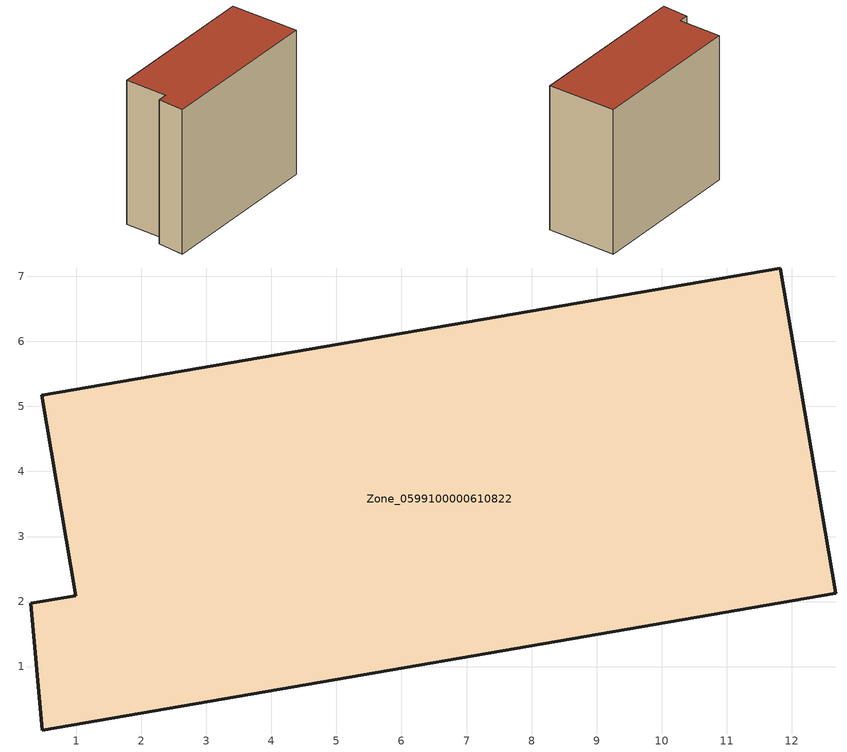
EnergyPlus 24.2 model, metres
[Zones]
Zone_0599100000610822
 floor ground (C_G): 0.47,0.02 0.3,1.97 0.99,2.09 0.47,5.17 11.83,7.13 12.68,2.13 z0
 wall outside (C_F): 0.3,1.97 0.47,0.02 12.68,2.13 11.83,7.13 0.47,5.17 0.99,2.09 0.3,1.97 z0:10.83
 roof outside (C_R): 0.47,0.02 12.68,2.13 11.83,7.13 0.47,5.17 0.99,2.09 0.3,1.97 z10.83
[BUILDING]
Pand.0599100000610822: North Axis=0; Terrain=City; Loads Convergence Tolerance Value=0.04; Temperature Convergence Tolerance Value=0.4; Solar Distribution=FullExterior; Maximum Number of Warmup Days=25; Minimum Number of Warmup Days=1
[Site:Location]
Rotterdam.The.Hague.AP_ZH_NLD Design_Conditions: Latitude=51.96; Longitude=4.45; Time Zone=1; Elevation=-4.5
[SITE:GROUNDTEMPERATURE:BUILDINGSURFACE]
18, 18, 18, 18, 18, 18, 18, 18, 18, 18, 18, 18
[MATERIAL] Thermal Absorptance=0.9; Solar Absorptance=0.7; Visible Absorptance=0.7
Name | Roughness | Thickness | Conductivity | Density | Specific Heat
G.TI.1946 | MediumSmooth | 0.15 | 1 | 540 | 1210
F.TI.1946 | Rough | 0.3 | 0.857143 | 1920 | 840
R.TI.1946 | MediumRough | 0.2 | 0.1 | 1500 | 1000
[CONSTRUCTION]
C_G: G.TI.1946
C_F: F.TI.1946
C_R: R.TI.1946
[ZONE]
Zone_0599100000610822: Type=1; Multiplier=1; Ceiling Height=Autocalculate; Volume=Autocalculate; Floor Area=autocalculate; Part of Total Floor Area=Yes
[ZONEINFILTRATION:DESIGNFLOWRATE]
Infil_Zone_0599100000610822: Zone or ZoneList or Space or SpaceList=Zone_0599100000610822; Schedule=AlwaysOn; Design Flow Rate Calculation Method=Flow/Area; Flow Rate per Floor Area=0.003; Constant Term Coefficient=1; Temperature Term Coefficient=0; Velocity Term Coefficient=0; Velocity Squared Term Coefficient=0
[HVACTEMPLATE:ZONE:IDEALLOADSAIRSYSTEM]
Zone_0599100000610822: Maximum Heating Supply Air Temperature=50; Minimum Cooling Supply Air Temperature=13; Maximum Heating Supply Air Humidity Ratio=0.0156; Minimum Cooling Supply Air Humidity Ratio=0.0077; Heating Limit=NoLimit; Cooling Limit=NoLimit; Dehumidification Control Type=ConstantSensibleHeatRatio; Cooling Sensible Heat Ratio=0.7; Dehumidification Setpoint=60; Humidification Control Type=None; Humidification Setpoint=30; Outdoor Air Method=None; Outdoor Air Flow Rate per Person=0.00944; Outdoor Air Flow Rate per Zone Floor Area=0; Outdoor Air Flow Rate per Zone=0; Demand Controlled Ventilation Type=None; Outdoor Air Economizer Type=NoEconomizer; Heat Recovery Type=None; Sensible Heat Recovery Effectiveness=0.7; Latent Heat Recovery Effectiveness=0.65
[ZONECONTROL:THERMOSTAT]
ThermostatControl_Zone_0599100000610822: Zone or ZoneList=Zone_0599100000610822; Control Type Schedule=DualSetpointControlType; Control 1=Thermostat_Zone_0599100000610822; Temperature Difference Between Cutout And Setpoint=0
[THERMOSTATSETPOINT:DUALSETPOINT]
Thermostat_Zone_0599100000610822: Heating Setpoint Temperature Schedule=HeatingSetpoint_Zone_0599100000610822; Cooling Setpoint Temperature Schedule=CoolingSetpoint_Zone_0599100000610822
[SCHEDULE:COMPACT]
HeatingSetpoint_Zone_0599100000610822: Through: 12/31, For: AllDays, Until: 24:00, 21
CoolingSetpoint_Zone_0599100000610822: Through: 12/31, For: AllDays, Until: 24:00, 24
DualSetpointControlType: Through: 12/31, For: AllDays, Until: 24:00, 4
AlwaysOn: Through: 12/31, For: AllDays, Until: 24:00, 1
